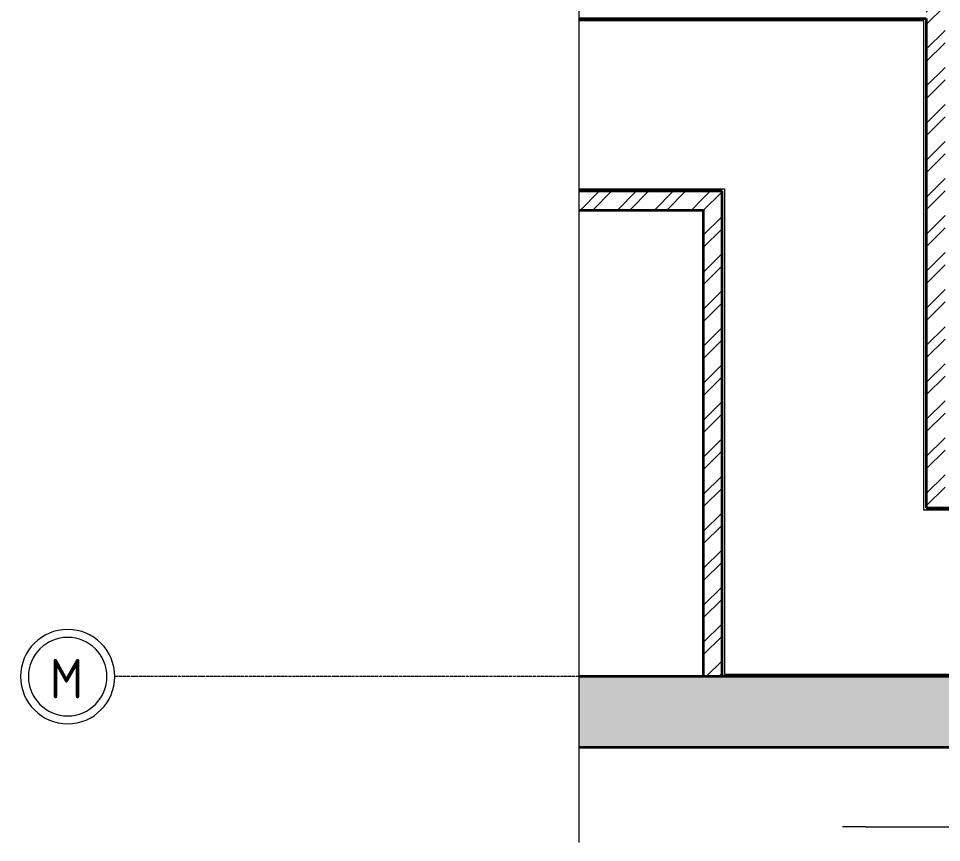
# Model space of a CAD drawing. Header units: millimetres. Extents: x -215207 to 92095, y -30385 to 123050.
# Drawn here: x 13573 to 19452, y 14304 to 19550 of the extents above; entities that cross this region are included whole.
import ezdxf

# ---------------------------------------------------------------- set-up
doc = ezdxf.new("R2010")
doc.units = ezdxf.units.MM
doc.linetypes.add('ADSK_Линия сетки', pattern=[25, 20, -2.5, 0, -2.5])
for name, color, linetype, lineweight in [('Аннотация', 7, 'Continuous', 20), ('Оси', 7, 'Continuous', 9), ('Стены наружные', 7, 'Continuous', 20), ('Узлы', 7, 'Continuous', 20)]:
    doc.layers.add(name, color=color, linetype=linetype, lineweight=lineweight)
doc.styles.add('GOST Common', font='GOST_Common.ttf', dxfattribs={"width": 0.9, "height": 250})
pattern_1 = [(45, (0, 0), (-117.8662, 117.8662), []), (45, (78.58, 0), (-117.8662, 117.8662), [])]

# ---------------------------------------------------------------- blocks, each defined once
blk = doc.blocks.new('ADSK_Обрыв_Линия - По умолчанию-8121708-План подвала _Пищеблок_ - Привязка мокрых точек')
at = {"layer": 'Узлы'}
for p, q in [((0, 0), (6545, 0)), ((6656.3, 0), (13200, 0))]:
    blk.add_line(p, q, dxfattribs=at)
blk = doc.blocks.new('ADSK_Обрыв_Линия - По умолчанию-8121897-План подвала _Пищеблок_ - Привязка мокрых точек')
at = {"layer": 'Узлы'}
blk.add_line((0, 0), (5345, 0), dxfattribs=at)
blk = doc.blocks.new('Ось сетки - Круг_Ø12 мм 2-461932-План подвала _Пищеблок_ - Привязка мокрых точек')
at = {"layer": 'Оси', "lineweight": 20}
for radius, start, end in [(6, 360, 180), (5, 360, 180), (6, 180, 360), (5, 180, 360)]:
    blk.add_arc((0, 0), radius, start, end, dxfattribs=at)

msp = doc.modelspace()

# ---------------------------------------------------------------- hatches: boundary and pattern name
at = {"layer": 'Стены наружные', "lineweight": 9}
h = msp.add_hatch(dxfattribs=at)
h.set_pattern_fill('FP_3', color=256, style=0, pattern_type=2)
h.set_pattern_definition(pattern_1)
h.paths.add_polyline_path([(19354, 16435.3), (19474, 16435.3), (19474, 21290.3), (19354, 21290.3), (19354, 17467.2)])
h.paths.add_polyline_path([(19374, 22340.3), (19474, 22340.3), (19474, 23640.3), (19354, 23640.3), (19354, 22340.3)])
h.paths.add_polyline_path([(19354, 23760.3), (19474, 23760.3), (19474, 26760.3), (19354, 26760.3), (19354, 24592.2)])
h = msp.add_hatch(dxfattribs=at)
h.set_pattern_fill('FP_3', color=256, style=0, pattern_type=2)
h.set_pattern_definition(pattern_1)
h.paths.add_polyline_path([(17934, 18330.3), (17934, 18450.3), (17141, 18450.3), (17141, 18330.3)])
h = msp.add_hatch(dxfattribs=at)
h.set_pattern_fill('FP_3', color=256, style=0, pattern_type=2)
h.set_pattern_definition(pattern_1)
h.paths.add_polyline_path([(17934, 15360.3), (18054, 15360.3), (18054, 18450.3), (17934, 18450.3), (17934, 17467.2)])
at = {"layer": 'Стены наружные', "lineweight": 9, "true_color": 0xc0c0c0}
h = msp.add_hatch(dxfattribs=at)
h.set_pattern_fill('FP_1', color=9, style=0, pattern_type=2)
h.set_pattern_definition([(0, (335, 35), (500, 500), [1.676, -498.324]), (0, (105, 55), (500, 500), [1.676, -498.324]), (0, (110, 135), (500, 500), [5, -495]), (0, (235, 115), (500, 500), [1.676, -498.324]), (0, (465, 185), (500, 500), [1.676, -498.324]), (0, (160, 250), (500, 500), [1.676, -498.324]), (0, (55, 265), (500, 500), [1.676, -498.324]), (0, (160, 180), (500, 500), [1.676, -498.324]), (0, (215, 210), (500, 500), [1.676, -498.324]), (0, (170, 25), (500, 500), [1.676, -498.324]), (0, (250, 55), (500, 500), [1.676, -498.324]), (0, (345, 265), (500, 500), [1.676, -498.324]), (0, (425, 320), (500, 500), [1.676, -498.324]), (0, (170, 400), (500, 500), [1.676, -498.324]), (0, (230, 310), (500, 500), [1.676, -498.324]), (0, (360, 380), (500, 500), [1.676, -498.324]), (0, (415, 95), (500, 500), [5, -495]), (0, (435, 160), (500, 500), [1.676, -498.324]), (0, (350, 110), (500, 500), [1.676, -498.324]), (0, (475, 380), (500, 500), [1.676, -498.324]), (0, (400, 240), (500, 500), [1.676, -498.324]), (0, (375, 175), (500, 500), [1.676, -498.324]), (0, (305, 140), (500, 500), [1.676, -498.324]), (0, (185, 335), (500, 500), [1.676, -498.324]), (0, (125, 325), (500, 500), [1.676, -498.324]), (0, (40, 410), (500, 500), [1.676, -498.324]), (0, (295, 405), (500, 500), [1.676, -498.324]), (0, (280, 325), (500, 500), [1.676, -498.324]), (0, (295, 235), (500, 500), [1.676, -498.324]), (0, (95, 180), (500, 500), [1.676, -498.324]), (0, (50, 110), (500, 500), [1.676, -498.324]), (0, (40, 35), (500, 500), [1.676, -498.324]), (0, (435, 285), (500, 500), [1.676, -498.324]), (0, (475, 445), (500, 500), [1.676, -498.324]), (0, (365, 460), (500, 500), [1.676, -498.324]), (0, (305, 435), (500, 500), [1.676, -498.324]), (0, (120, 450), (500, 500), [1.676, -498.324]), (0, (35, 330), (500, 500), [1.676, -498.324]), (0, (100, 375), (500, 500), [1.676, -498.324]), (45, (160, 115), (0, 500.001), [7.071, -700.036]), (26.565, (165, 120), (500.0009, 500), [11.181, -1106.854]), (26.565, (175, 125), (500.0009, 500), [11.181, -1106.854]), (0, (185, 130), (500, 500), [10, -490]), (296.565, (195, 130), (500, -500.0009), [11.181, -1106.854]), (270, (200, 120), (500, -500), [5, -495]), (213.69, (200, 115), (-500.0004, -499.99923), [18.028, -1784.748]), (225, (185, 105), (6e-14, -500.001), [7.071, -700.036]), (153.435, (180, 100), (-500.0005, -0.0004), [11.181, -1106.854]), (135, (170, 105), (-500.001, 6e-14), [7.071, -700.036]), (135, (165, 110), (-500.001, 6e-14), [7.071, -700.036]), (270, (405, 65), (500, -500), [10, -490]), (45, (375, 55), (0, 500.001), [7.071, -700.036]), (225, (405, 50), (6e-14, -500.001), [14.142, -692.965]), (180, (385, 35), (-500, -500), [10, -490]), (90, (370, 40), (-500, 500), [5, -495]), (135, (375, 35), (-500.001, 6e-14), [7.071, -700.036]), (63.435, (370, 45), (-0.0004, 500.0005), [11.181, -1106.854]), (206.565, (395, 40), (-500.0009, -500), [11.181, -1106.854]), (270, (405, 55), (500, -500), [5, -495]), (0, (395, 65), (500, 500), [10, -490]), (18.435, (380, 60), (999.99934, 500.00095), [15.812, -1565.328]), (296.565, (365, 365), (500, -500.0009), [11.181, -1106.854]), (45, (335, 355), (0, 500.001), [7.071, -700.036]), (225, (365, 350), (6e-14, -500.001), [14.142, -692.965]), (153.435, (345, 335), (-500.0005, -0.0004), [11.181, -1106.854]), (90, (330, 340), (-500, 500), [5, -495]), (180, (335, 340), (-500, -500), [5, -495]), (63.435, (330, 345), (-0.0004, 500.0005), [11.181, -1106.854]), (206.565, (355, 340), (-500.0009, -500), [11.181, -1106.854]), (225, (370, 355), (6e-14, -500.001), [7.071, -700.036]), (0, (355, 365), (500, 500), [10, -490]), (18.435, (340, 360), (999.99934, 500.00095), [15.812, -1565.328]), (315, (135, 440), (500.001, 0), [7.071, -700.036]), (45, (110, 430), (0, 500.001), [7.071, -700.036]), (225, (140, 425), (6e-14, -500.001), [14.142, -692.965]), (180, (120, 415), (-500, -500), [10, -490]), (90, (105, 420), (-500, 500), [5, -495]), (135, (110, 415), (-500.001, 6e-14), [7.071, -700.036]), (45, (105, 425), (0, 500.001), [7.071, -700.036]), (180, (130, 415), (-500, -500), [10, -490]), (270, (140, 435), (500, -500), [10, -490]), (0, (125, 440), (500, 500), [10, -490]), (26.565, (115, 435), (500.0009, 500), [11.181, -1106.854])])
h.paths.add_polyline_path([(27264, 14910.3), (27264, 15360.3), (22529, 15360.3), (22529, 14910.3), (26079.1, 14910.3)])
h.paths.add_polyline_path([(21209, 14910.3), (21359, 14910.3), (21359, 15360.3), (21064, 15360.3), (21064, 14910.3)])
h.paths.add_polyline_path([(19744, 14910.3), (19894, 14910.3), (19894, 15360.3), (17141, 15360.3), (17141, 14910.3), (19003.6, 14910.3)])

# ---------------------------------------------------------------- linework, layer by layer
at = {"layer": 'Аннотация'}
for p, q in [((17141, 14454.1), (17141, 14304.1)), ((18970, 14404.1), (18820, 14404.1))]:
    msp.add_line(p, q, dxfattribs=at)
at = {"layer": 'Оси', "linetype": 'ADSK_Линия сетки'}
msp.add_line((30346.9, 15360.3), (14186, 15360.3), dxfattribs=at)
at = {"layer": 'Стены наружные', "lineweight": 35}
for p, q in [((17141, 19550.3), (19354, 19550.3)), ((19354, 19550.3), (19354, 16435.3)), ((18054, 18450.3), (17141, 18450.3)), ((18054, 15360.3), (18054, 18450.3)), ((17141, 18330.3), (17934, 18330.3)), ((17934, 18330.3), (17934, 15360.3)), ((19354, 16435.3), (21209, 16435.3)), ((19894, 15360.3), (17141, 15360.3)), ((17141, 14910.3), (19894, 14910.3))]:
    msp.add_line(p, q, dxfattribs=at)
at = {"layer": 'Стены наружные'}
for p, q in [((19339, 19535.3), (17141, 19535.3)), ((19339, 16420.3), (19339, 19535.3)), ((17141, 18465.3), (18069, 18465.3)), ((18069, 18465.3), (18069, 15375.3)), ((21194, 16420.3), (19339, 16420.3)), ((18069, 15375.3), (19894, 15375.3))]:
    msp.add_line(p, q, dxfattribs=at)

# ---------------------------------------------------------------- block references
at = {"layer": 'Оси', "lineweight": 20, "xscale": 49.99999999999998, "yscale": 49.99999999999998, "zscale": 49.99999999999998, "rotation": 90}
msp.add_blockref('Ось сетки - Круг_Ø12 мм 2-461932-План подвала _Пищеблок_ - Привязка мокрых точек', (13886, 15360.3), dxfattribs=at)
at = {"layer": 'Узлы', "rotation": 269.9999999999999}
msp.add_blockref('ADSK_Обрыв_Линия - По умолчанию-8121708-План подвала _Пищеблок_ - Привязка мокрых точек', (17141, 27654.1), dxfattribs=at)
at = {"layer": 'Узлы'}
msp.add_blockref('ADSK_Обрыв_Линия - По умолчанию-8121897-План подвала _Пищеблок_ - Привязка мокрых точек', (18970, 14404.1), dxfattribs=at)

# ---------------------------------------------------------------- texts
at = {"layer": 'Оси', "insert": (13773, 15472.5), "char_height": 250, "width": 248.924, "attachment_point": 1, "style": 'GOST Common'}
msp.add_mtext('\\fGOST Common|b0|i0|c204|p34|;\\W.9;М', dxfattribs=at)

doc.saveas('drawing.dxf')
